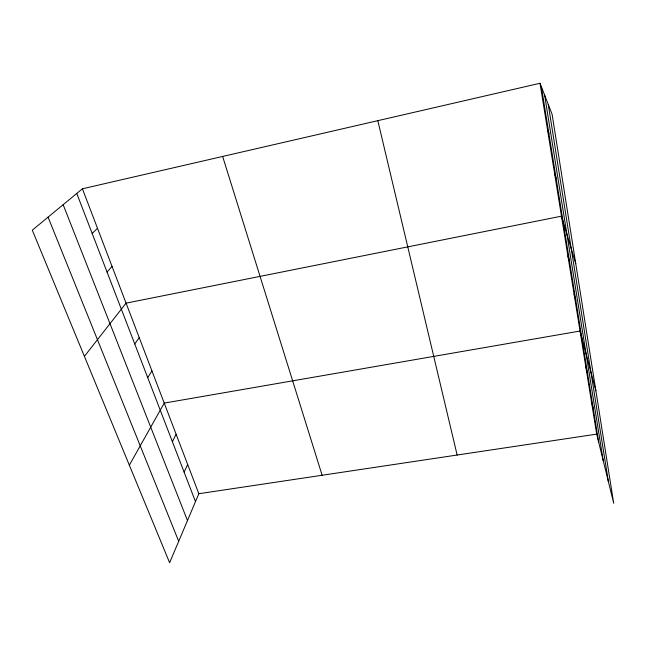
<?xml version="1.0" encoding="UTF-8"?>
<svg xmlns="http://www.w3.org/2000/svg" width="646" height="646" viewBox="0 0 646 646"><rect width="100%" height="100%" fill="white"/><g stroke="black" fill="none" stroke-linecap="round" stroke-linejoin="round"><path stroke-width="0.97" d="M82.413 188.793L198.831 493.722L169.623 562.731L32.3 230.17L82.413 188.793L540.008 83.269L552.088 114.245L613.7 503.25L596.694 434.128L540.008 83.269M184.118 472.121L187.663 464.474M172.377 441.654L176.132 434.282M129.345 465.185L164.229 403.104L580.035 331.035L595.887 390.798M147.724 377.644L151.931 370.893M134.764 343.995L139.221 337.592M84.4 356.342L126.075 303.144L561.479 216.176L575.764 263.713M107.034 272.014L112.041 266.402M92.184 233.464L97.498 228.304M198.831 493.722L596.694 434.128M48.07 217.145L178.7 541.283M63.155 204.693L187.477 520.555M76.769 193.453L195.48 501.627M547.461 129.378L548.898 133.504M554.607 173.645L556.133 178.393M222.644 156.453L322.12 475.254M567.899 255.889L569.57 261.727M574.076 294.148L575.812 300.455M585.785 366.613L587.626 373.751M591.332 400.956L593.222 408.466M377.821 120.673L457.142 455.034M544.61 95.067L603.259 460.824M541.356 86.717L598.624 441.969M548.244 104.394L608.379 481.609"/></g></svg>
